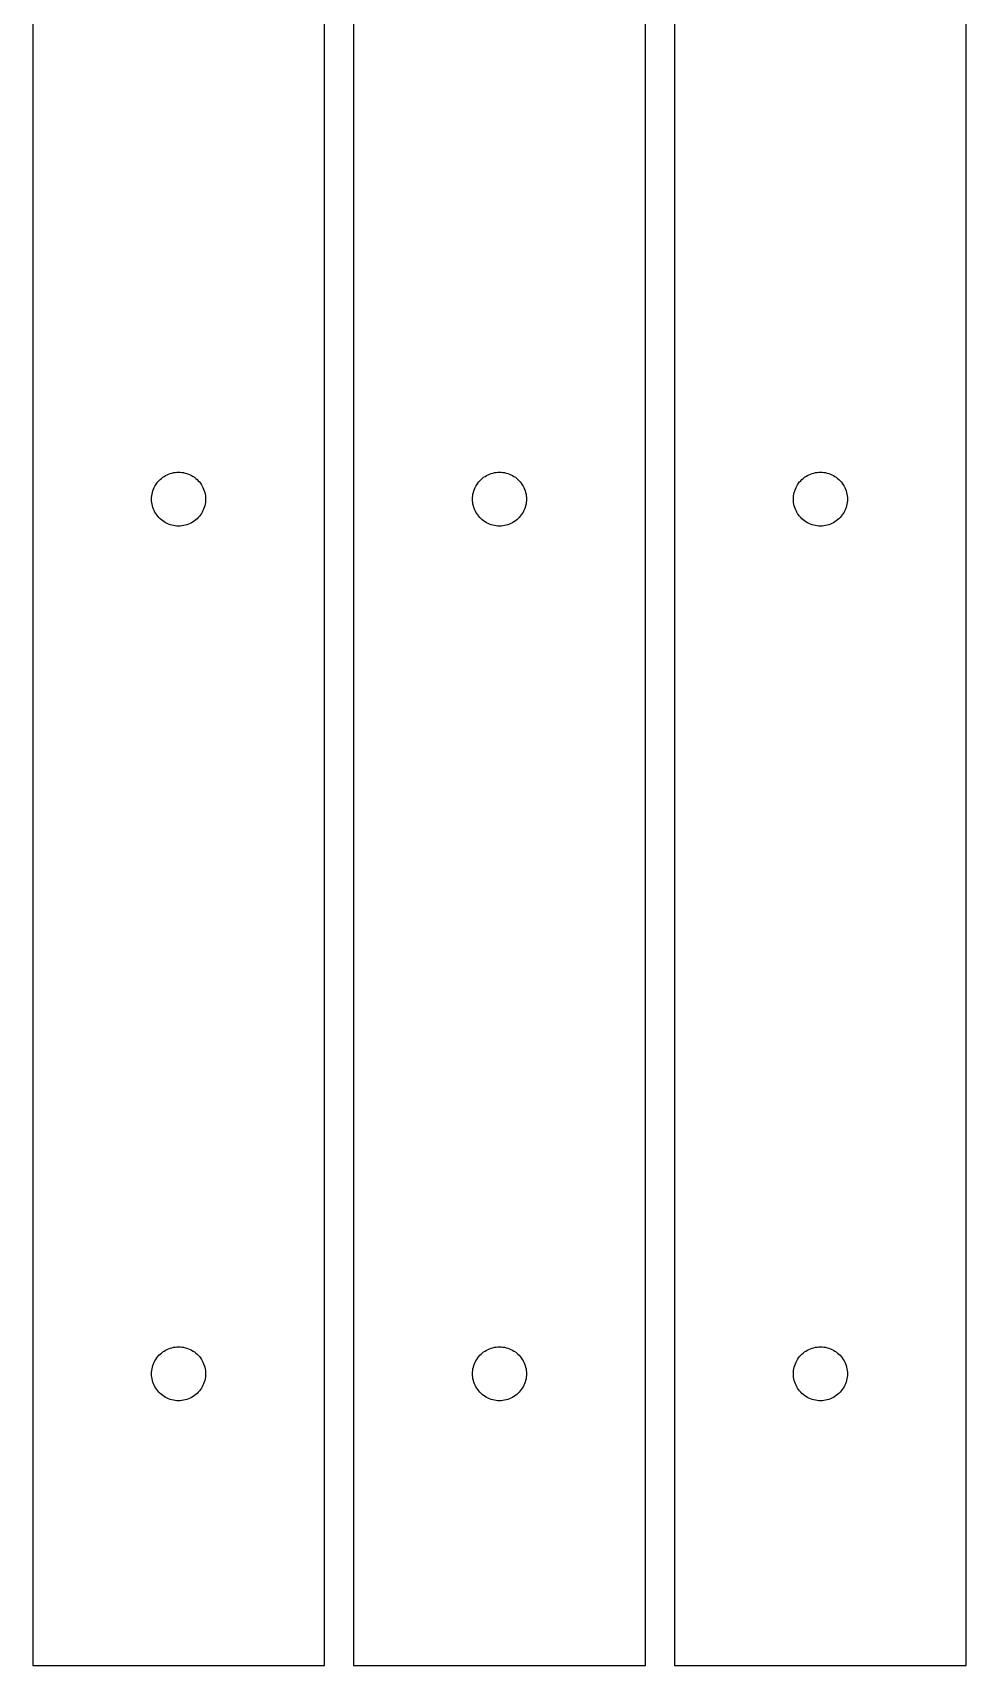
# Model space of a CAD drawing. Header units: metres. Extents: x 0 to 702, y 0 to 290.
# Drawn here: x 670 to 702, y 0 to 56 of the extents above; entities that cross this region are included whole.
import ezdxf

# ---------------------------------------------------------------- set-up
doc = ezdxf.new("R2010")
doc.units = ezdxf.units.M

msp = doc.modelspace()

# ---------------------------------------------------------------- linework, layer by layer
for p, q in [((670, 210), (670, 0)), ((680, 0), (680, 210)), ((681, 210), (681, 0)), ((691, 0), (691, 210)), ((692, 210), (692, 0)), ((702, 0), (702, 210)), ((674.714, 40.8797), (674.77, 40.8959)), ((674.77, 40.8959), (674.827, 40.9086)), ((674.827, 40.9086), (674.884, 40.9177)), ((674.884, 40.9177), (674.942, 40.9232)), ((674.942, 40.9232), (675, 40.925)), ((675, 40.925), (675.058, 40.9232)), ((675.058, 40.9232), (675.116, 40.9177)), ((675.116, 40.9177), (675.173, 40.9086)), ((675.173, 40.9086), (675.23, 40.8959)), ((675.23, 40.8959), (675.286, 40.8797)), ((685.714, 40.8797), (685.77, 40.8959)), ((685.77, 40.8959), (685.827, 40.9086)), ((685.827, 40.9086), (685.884, 40.9177)), ((685.884, 40.9177), (685.942, 40.9232)), ((685.942, 40.9232), (686, 40.925)), ((686, 40.925), (686.058, 40.9232)), ((686.058, 40.9232), (686.116, 40.9177)), ((686.116, 40.9177), (686.173, 40.9086)), ((686.173, 40.9086), (686.23, 40.8959)), ((686.23, 40.8959), (686.286, 40.8797)), ((696.714, 40.8797), (696.77, 40.8959)), ((696.77, 40.8959), (696.827, 40.9086)), ((696.827, 40.9086), (696.884, 40.9177)), ((696.884, 40.9177), (696.942, 40.9232)), ((696.942, 40.9232), (697, 40.925)), ((697, 40.925), (697.058, 40.9232)), ((697.058, 40.9232), (697.116, 40.9177)), ((697.116, 40.9177), (697.173, 40.9086)), ((697.173, 40.9086), (697.23, 40.8959)), ((697.23, 40.8959), (697.286, 40.8797)), ((674.12, 40.2858), (674.14, 40.3405)), ((674.14, 40.3405), (674.163, 40.3938)), ((674.163, 40.3938), (674.189, 40.4456)), ((674.189, 40.4456), (674.219, 40.4956)), ((674.219, 40.4956), (674.252, 40.5437)), ((674.252, 40.5437), (674.287, 40.5896)), ((674.287, 40.5896), (674.326, 40.6332)), ((674.326, 40.6332), (674.367, 40.6743)), ((674.367, 40.6743), (674.41, 40.7127)), ((674.41, 40.7127), (674.456, 40.7483)), ((674.456, 40.7483), (674.504, 40.781)), ((674.504, 40.781), (674.554, 40.8106)), ((674.554, 40.8106), (674.606, 40.837)), ((674.606, 40.837), (674.659, 40.86)), ((674.659, 40.86), (674.714, 40.8797)), ((675.286, 40.8797), (675.341, 40.86)), ((675.341, 40.86), (675.394, 40.837)), ((675.394, 40.837), (675.446, 40.8106)), ((675.446, 40.8106), (675.496, 40.781)), ((675.496, 40.781), (675.544, 40.7483)), ((675.544, 40.7483), (675.59, 40.7127)), ((675.59, 40.7127), (675.633, 40.6743)), ((675.633, 40.6743), (675.674, 40.6332)), ((675.674, 40.6332), (675.713, 40.5896)), ((675.713, 40.5896), (675.748, 40.5437)), ((675.748, 40.5437), (675.781, 40.4956)), ((675.781, 40.4956), (675.811, 40.4456)), ((675.811, 40.4456), (675.837, 40.3938)), ((675.837, 40.3938), (675.86, 40.3405)), ((675.86, 40.3405), (675.88, 40.2858)), ((685.12, 40.2858), (685.14, 40.3405)), ((685.14, 40.3405), (685.163, 40.3938)), ((685.163, 40.3938), (685.189, 40.4456)), ((685.189, 40.4456), (685.219, 40.4956)), ((685.219, 40.4956), (685.252, 40.5437)), ((685.252, 40.5437), (685.287, 40.5896)), ((685.287, 40.5896), (685.326, 40.6332)), ((685.326, 40.6332), (685.367, 40.6743)), ((685.367, 40.6743), (685.41, 40.7127)), ((685.41, 40.7127), (685.456, 40.7483)), ((685.456, 40.7483), (685.504, 40.781)), ((685.504, 40.781), (685.554, 40.8106)), ((685.554, 40.8106), (685.606, 40.837)), ((685.606, 40.837), (685.659, 40.86)), ((685.659, 40.86), (685.714, 40.8797)), ((686.286, 40.8797), (686.341, 40.86)), ((686.341, 40.86), (686.394, 40.837)), ((686.394, 40.837), (686.446, 40.8106)), ((686.446, 40.8106), (686.496, 40.781)), ((686.496, 40.781), (686.544, 40.7483)), ((686.544, 40.7483), (686.59, 40.7127)), ((686.59, 40.7127), (686.633, 40.6743)), ((686.633, 40.6743), (686.674, 40.6332)), ((686.674, 40.6332), (686.713, 40.5896)), ((686.713, 40.5896), (686.748, 40.5437)), ((686.748, 40.5437), (686.781, 40.4956)), ((686.781, 40.4956), (686.811, 40.4456)), ((686.811, 40.4456), (686.837, 40.3938)), ((686.837, 40.3938), (686.86, 40.3405)), ((686.86, 40.3405), (686.88, 40.2858)), ((696.12, 40.2858), (696.14, 40.3405)), ((696.14, 40.3405), (696.163, 40.3938)), ((696.163, 40.3938), (696.189, 40.4456)), ((696.189, 40.4456), (696.219, 40.4956)), ((696.219, 40.4956), (696.252, 40.5437)), ((696.252, 40.5437), (696.287, 40.5896)), ((696.287, 40.5896), (696.326, 40.6332)), ((696.326, 40.6332), (696.367, 40.6743)), ((696.367, 40.6743), (696.41, 40.7127)), ((696.41, 40.7127), (696.456, 40.7483)), ((696.456, 40.7483), (696.504, 40.781)), ((696.504, 40.781), (696.554, 40.8106)), ((696.554, 40.8106), (696.606, 40.837)), ((696.606, 40.837), (696.659, 40.86)), ((696.659, 40.86), (696.714, 40.8797)), ((697.286, 40.8797), (697.341, 40.86)), ((697.341, 40.86), (697.394, 40.837)), ((697.394, 40.837), (697.446, 40.8106)), ((697.446, 40.8106), (697.496, 40.781)), ((697.496, 40.781), (697.544, 40.7483)), ((697.544, 40.7483), (697.59, 40.7127)), ((697.59, 40.7127), (697.633, 40.6743)), ((697.633, 40.6743), (697.674, 40.6332)), ((697.674, 40.6332), (697.713, 40.5896)), ((697.713, 40.5896), (697.748, 40.5437)), ((697.748, 40.5437), (697.781, 40.4956)), ((697.781, 40.4956), (697.811, 40.4456)), ((697.811, 40.4456), (697.837, 40.3938)), ((697.837, 40.3938), (697.86, 40.3405)), ((697.86, 40.3405), (697.88, 40.2858)), ((674.075, 40), (674.077, 40.0581)), ((674.077, 39.9419), (674.075, 40)), ((674.077, 40.0581), (674.082, 40.1159)), ((674.082, 39.8841), (674.077, 39.9419)), ((674.082, 40.1159), (674.091, 40.1733)), ((674.091, 39.8267), (674.082, 39.8841)), ((674.091, 40.1733), (674.104, 40.23)), ((674.104, 39.77), (674.091, 39.8267)), ((674.104, 40.23), (674.12, 40.2858)), ((674.12, 39.7142), (674.104, 39.77)), ((675.88, 40.2858), (675.896, 40.23)), ((675.896, 39.77), (675.88, 39.7142)), ((675.896, 40.23), (675.909, 40.1733)), ((675.909, 39.8267), (675.896, 39.77)), ((675.909, 40.1733), (675.918, 40.1159)), ((675.918, 39.8841), (675.909, 39.8267)), ((675.918, 40.1159), (675.923, 40.0581)), ((675.923, 39.9419), (675.918, 39.8841)), ((675.923, 40.0581), (675.925, 40)), ((675.925, 40), (675.923, 39.9419)), ((685.075, 40), (685.077, 40.0581)), ((685.077, 39.9419), (685.075, 40)), ((685.077, 40.0581), (685.082, 40.1159)), ((685.082, 39.8841), (685.077, 39.9419)), ((685.082, 40.1159), (685.091, 40.1733)), ((685.091, 39.8267), (685.082, 39.8841)), ((685.091, 40.1733), (685.104, 40.23)), ((685.104, 39.77), (685.091, 39.8267)), ((685.104, 40.23), (685.12, 40.2858)), ((685.12, 39.7142), (685.104, 39.77)), ((686.88, 40.2858), (686.896, 40.23)), ((686.896, 39.77), (686.88, 39.7142)), ((686.896, 40.23), (686.909, 40.1733)), ((686.909, 39.8267), (686.896, 39.77)), ((686.909, 40.1733), (686.918, 40.1159)), ((686.918, 39.8841), (686.909, 39.8267)), ((686.918, 40.1159), (686.923, 40.0581)), ((686.923, 39.9419), (686.918, 39.8841)), ((686.923, 40.0581), (686.925, 40)), ((686.925, 40), (686.923, 39.9419)), ((696.075, 40), (696.077, 40.0581)), ((696.077, 39.9419), (696.075, 40)), ((696.077, 40.0581), (696.082, 40.1159)), ((696.082, 39.8841), (696.077, 39.9419)), ((696.082, 40.1159), (696.091, 40.1733)), ((696.091, 39.8267), (696.082, 39.8841)), ((696.091, 40.1733), (696.104, 40.23)), ((696.104, 39.77), (696.091, 39.8267)), ((696.104, 40.23), (696.12, 40.2858)), ((696.12, 39.7142), (696.104, 39.77)), ((697.88, 40.2858), (697.896, 40.23)), ((697.896, 39.77), (697.88, 39.7142)), ((697.896, 40.23), (697.909, 40.1733)), ((697.909, 39.8267), (697.896, 39.77)), ((697.909, 40.1733), (697.918, 40.1159)), ((697.918, 39.8841), (697.909, 39.8267)), ((697.918, 40.1159), (697.923, 40.0581)), ((697.923, 39.9419), (697.918, 39.8841)), ((697.923, 40.0581), (697.925, 40)), ((697.925, 40), (697.923, 39.9419)), ((674.14, 39.6595), (674.12, 39.7142)), ((674.163, 39.6061), (674.14, 39.6595)), ((674.189, 39.5544), (674.163, 39.6061)), ((674.219, 39.5043), (674.189, 39.5544)), ((674.252, 39.4563), (674.219, 39.5043)), ((674.287, 39.4104), (674.252, 39.4563)), ((674.326, 39.3668), (674.287, 39.4104)), ((674.367, 39.3257), (674.326, 39.3668)), ((674.41, 39.2873), (674.367, 39.3257)), ((674.456, 39.2516), (674.41, 39.2873)), ((674.504, 39.219), (674.456, 39.2516)), ((674.554, 39.1894), (674.504, 39.219)), ((675.496, 39.219), (675.446, 39.1894)), ((675.544, 39.2516), (675.496, 39.219)), ((675.59, 39.2873), (675.544, 39.2516)), ((675.633, 39.3257), (675.59, 39.2873)), ((675.674, 39.3668), (675.633, 39.3257)), ((675.713, 39.4104), (675.674, 39.3668)), ((675.748, 39.4563), (675.713, 39.4104)), ((675.781, 39.5043), (675.748, 39.4563)), ((675.811, 39.5544), (675.781, 39.5043)), ((675.837, 39.6061), (675.811, 39.5544)), ((675.86, 39.6595), (675.837, 39.6061)), ((675.88, 39.7142), (675.86, 39.6595)), ((685.14, 39.6595), (685.12, 39.7142)), ((685.163, 39.6061), (685.14, 39.6595)), ((685.189, 39.5544), (685.163, 39.6061)), ((685.219, 39.5043), (685.189, 39.5544)), ((685.252, 39.4563), (685.219, 39.5043)), ((685.287, 39.4104), (685.252, 39.4563)), ((685.326, 39.3668), (685.287, 39.4104)), ((685.367, 39.3257), (685.326, 39.3668)), ((685.41, 39.2873), (685.367, 39.3257)), ((685.456, 39.2516), (685.41, 39.2873)), ((685.504, 39.219), (685.456, 39.2516)), ((685.554, 39.1894), (685.504, 39.219)), ((686.496, 39.219), (686.446, 39.1894)), ((686.544, 39.2516), (686.496, 39.219)), ((686.59, 39.2873), (686.544, 39.2516)), ((686.633, 39.3257), (686.59, 39.2873)), ((686.674, 39.3668), (686.633, 39.3257)), ((686.713, 39.4104), (686.674, 39.3668)), ((686.748, 39.4563), (686.713, 39.4104)), ((686.781, 39.5043), (686.748, 39.4563)), ((686.811, 39.5544), (686.781, 39.5043)), ((686.837, 39.6061), (686.811, 39.5544)), ((686.86, 39.6595), (686.837, 39.6061)), ((686.88, 39.7142), (686.86, 39.6595)), ((696.14, 39.6595), (696.12, 39.7142)), ((696.163, 39.6061), (696.14, 39.6595)), ((696.189, 39.5544), (696.163, 39.6061)), ((696.219, 39.5043), (696.189, 39.5544)), ((696.252, 39.4563), (696.219, 39.5043)), ((696.287, 39.4104), (696.252, 39.4563)), ((696.326, 39.3668), (696.287, 39.4104)), ((696.367, 39.3257), (696.326, 39.3668)), ((696.41, 39.2873), (696.367, 39.3257)), ((696.456, 39.2516), (696.41, 39.2873)), ((696.504, 39.219), (696.456, 39.2516)), ((696.554, 39.1894), (696.504, 39.219)), ((697.496, 39.219), (697.446, 39.1894)), ((697.544, 39.2516), (697.496, 39.219)), ((697.59, 39.2873), (697.544, 39.2516)), ((697.633, 39.3257), (697.59, 39.2873)), ((697.674, 39.3668), (697.633, 39.3257)), ((697.713, 39.4104), (697.674, 39.3668)), ((697.748, 39.4563), (697.713, 39.4104)), ((697.781, 39.5043), (697.748, 39.4563)), ((697.811, 39.5544), (697.781, 39.5043)), ((697.837, 39.6061), (697.811, 39.5544)), ((697.86, 39.6595), (697.837, 39.6061)), ((697.88, 39.7142), (697.86, 39.6595)), ((674.606, 39.163), (674.554, 39.1894)), ((674.659, 39.14), (674.606, 39.163)), ((674.714, 39.1203), (674.659, 39.14)), ((674.77, 39.104), (674.714, 39.1203)), ((674.827, 39.0914), (674.77, 39.104)), ((674.884, 39.0823), (674.827, 39.0914)), ((674.942, 39.0768), (674.884, 39.0823)), ((675, 39.075), (674.942, 39.0768)), ((675.058, 39.0768), (675, 39.075)), ((675.116, 39.0823), (675.058, 39.0768)), ((675.173, 39.0914), (675.116, 39.0823)), ((675.23, 39.104), (675.173, 39.0914)), ((675.286, 39.1203), (675.23, 39.104)), ((675.341, 39.14), (675.286, 39.1203)), ((675.394, 39.163), (675.341, 39.14)), ((675.446, 39.1894), (675.394, 39.163)), ((685.606, 39.163), (685.554, 39.1894)), ((685.659, 39.14), (685.606, 39.163)), ((685.714, 39.1203), (685.659, 39.14)), ((685.77, 39.104), (685.714, 39.1203)), ((685.827, 39.0914), (685.77, 39.104)), ((685.884, 39.0823), (685.827, 39.0914)), ((685.942, 39.0768), (685.884, 39.0823)), ((686, 39.075), (685.942, 39.0768)), ((686.058, 39.0768), (686, 39.075)), ((686.116, 39.0823), (686.058, 39.0768)), ((686.173, 39.0914), (686.116, 39.0823)), ((686.23, 39.104), (686.173, 39.0914)), ((686.286, 39.1203), (686.23, 39.104)), ((686.341, 39.14), (686.286, 39.1203)), ((686.394, 39.163), (686.341, 39.14)), ((686.446, 39.1894), (686.394, 39.163)), ((696.606, 39.163), (696.554, 39.1894)), ((696.659, 39.14), (696.606, 39.163)), ((696.714, 39.1203), (696.659, 39.14)), ((696.77, 39.104), (696.714, 39.1203)), ((696.827, 39.0914), (696.77, 39.104)), ((696.884, 39.0823), (696.827, 39.0914)), ((696.942, 39.0768), (696.884, 39.0823)), ((697, 39.075), (696.942, 39.0768)), ((697.058, 39.0768), (697, 39.075)), ((697.116, 39.0823), (697.058, 39.0768)), ((697.173, 39.0914), (697.116, 39.0823)), ((697.23, 39.104), (697.173, 39.0914)), ((697.286, 39.1203), (697.23, 39.104)), ((697.341, 39.14), (697.286, 39.1203)), ((697.394, 39.163), (697.341, 39.14)), ((697.446, 39.1894), (697.394, 39.163)), ((674.326, 10.6332), (674.367, 10.6743)), ((674.367, 10.6743), (674.41, 10.7127)), ((674.41, 10.7127), (674.456, 10.7483)), ((674.456, 10.7483), (674.504, 10.781)), ((674.504, 10.781), (674.554, 10.8106)), ((674.554, 10.8106), (674.606, 10.837)), ((674.606, 10.837), (674.659, 10.86)), ((674.659, 10.86), (674.714, 10.8797)), ((674.714, 10.8797), (674.77, 10.8959)), ((674.77, 10.8959), (674.827, 10.9086)), ((674.827, 10.9086), (674.884, 10.9177)), ((674.884, 10.9177), (674.942, 10.9232)), ((674.942, 10.9232), (675, 10.925)), ((675, 10.925), (675.058, 10.9232)), ((675.058, 10.9232), (675.116, 10.9177)), ((675.116, 10.9177), (675.173, 10.9086)), ((675.173, 10.9086), (675.23, 10.8959)), ((675.23, 10.8959), (675.286, 10.8797)), ((675.286, 10.8797), (675.341, 10.86)), ((675.341, 10.86), (675.394, 10.837)), ((675.394, 10.837), (675.446, 10.8106)), ((675.446, 10.8106), (675.496, 10.781)), ((675.496, 10.781), (675.544, 10.7483)), ((675.544, 10.7483), (675.59, 10.7127)), ((675.59, 10.7127), (675.633, 10.6743)), ((675.633, 10.6743), (675.674, 10.6332)), ((685.326, 10.6332), (685.367, 10.6743)), ((685.367, 10.6743), (685.41, 10.7127)), ((685.41, 10.7127), (685.456, 10.7483)), ((685.456, 10.7483), (685.504, 10.781)), ((685.504, 10.781), (685.554, 10.8106)), ((685.554, 10.8106), (685.606, 10.837)), ((685.606, 10.837), (685.659, 10.86)), ((685.659, 10.86), (685.714, 10.8797)), ((685.714, 10.8797), (685.77, 10.8959)), ((685.77, 10.8959), (685.827, 10.9086)), ((685.827, 10.9086), (685.884, 10.9177)), ((685.884, 10.9177), (685.942, 10.9232)), ((685.942, 10.9232), (686, 10.925)), ((686, 10.925), (686.058, 10.9232)), ((686.058, 10.9232), (686.116, 10.9177)), ((686.116, 10.9177), (686.173, 10.9086)), ((686.173, 10.9086), (686.23, 10.8959)), ((686.23, 10.8959), (686.286, 10.8797)), ((686.286, 10.8797), (686.341, 10.86)), ((686.341, 10.86), (686.394, 10.837)), ((686.394, 10.837), (686.446, 10.8106)), ((686.446, 10.8106), (686.496, 10.781)), ((686.496, 10.781), (686.544, 10.7483)), ((686.544, 10.7483), (686.59, 10.7127)), ((686.59, 10.7127), (686.633, 10.6743)), ((686.633, 10.6743), (686.674, 10.6332)), ((696.326, 10.6332), (696.367, 10.6743)), ((696.367, 10.6743), (696.41, 10.7127)), ((696.41, 10.7127), (696.456, 10.7483)), ((696.456, 10.7483), (696.504, 10.781)), ((696.504, 10.781), (696.554, 10.8106)), ((696.554, 10.8106), (696.606, 10.837)), ((696.606, 10.837), (696.659, 10.86)), ((696.659, 10.86), (696.714, 10.8797)), ((696.714, 10.8797), (696.77, 10.8959)), ((696.77, 10.8959), (696.827, 10.9086)), ((696.827, 10.9086), (696.884, 10.9177)), ((696.884, 10.9177), (696.942, 10.9232)), ((696.942, 10.9232), (697, 10.925)), ((697, 10.925), (697.058, 10.9232)), ((697.058, 10.9232), (697.116, 10.9177)), ((697.116, 10.9177), (697.173, 10.9086)), ((697.173, 10.9086), (697.23, 10.8959)), ((697.23, 10.8959), (697.286, 10.8797)), ((697.286, 10.8797), (697.341, 10.86)), ((697.341, 10.86), (697.394, 10.837)), ((697.394, 10.837), (697.446, 10.8106)), ((697.446, 10.8106), (697.496, 10.781)), ((697.496, 10.781), (697.544, 10.7483)), ((697.544, 10.7483), (697.59, 10.7127)), ((697.59, 10.7127), (697.633, 10.6743)), ((697.633, 10.6743), (697.674, 10.6332)), ((674.077, 10.0581), (674.082, 10.1159)), ((674.082, 10.1159), (674.091, 10.1733)), ((674.091, 10.1733), (674.104, 10.23)), ((674.104, 10.23), (674.12, 10.2858)), ((674.12, 10.2858), (674.14, 10.3405)), ((674.14, 10.3405), (674.163, 10.3938)), ((674.163, 10.3938), (674.189, 10.4456)), ((674.189, 10.4456), (674.219, 10.4956)), ((674.219, 10.4956), (674.252, 10.5437)), ((674.252, 10.5437), (674.287, 10.5896)), ((674.287, 10.5896), (674.326, 10.6332)), ((675.674, 10.6332), (675.713, 10.5896)), ((675.713, 10.5896), (675.748, 10.5437)), ((675.748, 10.5437), (675.781, 10.4956)), ((675.781, 10.4956), (675.811, 10.4456)), ((675.811, 10.4456), (675.837, 10.3938)), ((675.837, 10.3938), (675.86, 10.3405)), ((675.86, 10.3405), (675.88, 10.2858)), ((675.88, 10.2858), (675.896, 10.23)), ((675.896, 10.23), (675.909, 10.1733)), ((675.909, 10.1733), (675.918, 10.1159)), ((675.918, 10.1159), (675.923, 10.0581)), ((685.077, 10.0581), (685.082, 10.1159)), ((685.082, 10.1159), (685.091, 10.1733)), ((685.091, 10.1733), (685.104, 10.23)), ((685.104, 10.23), (685.12, 10.2858)), ((685.12, 10.2858), (685.14, 10.3405)), ((685.14, 10.3405), (685.163, 10.3938)), ((685.163, 10.3938), (685.189, 10.4456)), ((685.189, 10.4456), (685.219, 10.4956)), ((685.219, 10.4956), (685.252, 10.5437)), ((685.252, 10.5437), (685.287, 10.5896)), ((685.287, 10.5896), (685.326, 10.6332)), ((686.674, 10.6332), (686.713, 10.5896)), ((686.713, 10.5896), (686.748, 10.5437)), ((686.748, 10.5437), (686.781, 10.4956)), ((686.781, 10.4956), (686.811, 10.4456)), ((686.811, 10.4456), (686.837, 10.3938)), ((686.837, 10.3938), (686.86, 10.3405)), ((686.86, 10.3405), (686.88, 10.2858)), ((686.88, 10.2858), (686.896, 10.23)), ((686.896, 10.23), (686.909, 10.1733)), ((686.909, 10.1733), (686.918, 10.1159)), ((686.918, 10.1159), (686.923, 10.0581)), ((696.077, 10.0581), (696.082, 10.1159)), ((696.082, 10.1159), (696.091, 10.1733)), ((696.091, 10.1733), (696.104, 10.23)), ((696.104, 10.23), (696.12, 10.2858)), ((696.12, 10.2858), (696.14, 10.3405)), ((696.14, 10.3405), (696.163, 10.3938)), ((696.163, 10.3938), (696.189, 10.4456)), ((696.189, 10.4456), (696.219, 10.4956)), ((696.219, 10.4956), (696.252, 10.5437)), ((696.252, 10.5437), (696.287, 10.5896)), ((696.287, 10.5896), (696.326, 10.6332)), ((697.674, 10.6332), (697.713, 10.5896)), ((697.713, 10.5896), (697.748, 10.5437)), ((697.748, 10.5437), (697.781, 10.4956)), ((697.781, 10.4956), (697.811, 10.4456)), ((697.811, 10.4456), (697.837, 10.3938)), ((697.837, 10.3938), (697.86, 10.3405)), ((697.86, 10.3405), (697.88, 10.2858)), ((697.88, 10.2858), (697.896, 10.23)), ((697.896, 10.23), (697.909, 10.1733)), ((697.909, 10.1733), (697.918, 10.1159)), ((697.918, 10.1159), (697.923, 10.0581)), ((674.075, 10), (674.077, 10.0581)), ((674.077, 9.94191), (674.075, 10)), ((674.082, 9.88406), (674.077, 9.94191)), ((674.091, 9.82666), (674.082, 9.88406)), ((674.104, 9.76996), (674.091, 9.82666)), ((674.12, 9.71416), (674.104, 9.76996)), ((674.14, 9.65947), (674.12, 9.71416)), ((674.163, 9.60614), (674.14, 9.65947)), ((674.189, 9.55437), (674.163, 9.60614)), ((674.219, 9.50435), (674.189, 9.55437)), ((675.811, 9.55437), (675.781, 9.50435)), ((675.837, 9.60614), (675.811, 9.55437)), ((675.86, 9.65947), (675.837, 9.60614)), ((675.88, 9.71416), (675.86, 9.65947)), ((675.896, 9.76996), (675.88, 9.71416)), ((675.909, 9.82666), (675.896, 9.76996)), ((675.918, 9.88406), (675.909, 9.82666)), ((675.923, 9.94191), (675.918, 9.88406)), ((675.923, 10.0581), (675.925, 10)), ((675.925, 10), (675.923, 9.94191)), ((685.075, 10), (685.077, 10.0581)), ((685.077, 9.94191), (685.075, 10)), ((685.082, 9.88406), (685.077, 9.94191)), ((685.091, 9.82666), (685.082, 9.88406)), ((685.104, 9.76996), (685.091, 9.82666)), ((685.12, 9.71416), (685.104, 9.76996)), ((685.14, 9.65947), (685.12, 9.71416)), ((685.163, 9.60614), (685.14, 9.65947)), ((685.189, 9.55437), (685.163, 9.60614)), ((685.219, 9.50435), (685.189, 9.55437)), ((686.811, 9.55437), (686.781, 9.50435)), ((686.837, 9.60614), (686.811, 9.55437)), ((686.86, 9.65947), (686.837, 9.60614)), ((686.88, 9.71416), (686.86, 9.65947)), ((686.896, 9.76996), (686.88, 9.71416)), ((686.909, 9.82666), (686.896, 9.76996)), ((686.918, 9.88406), (686.909, 9.82666)), ((686.923, 9.94191), (686.918, 9.88406)), ((686.923, 10.0581), (686.925, 10)), ((686.925, 10), (686.923, 9.94191)), ((696.075, 10), (696.077, 10.0581)), ((696.077, 9.94191), (696.075, 10)), ((696.082, 9.88406), (696.077, 9.94191)), ((696.091, 9.82666), (696.082, 9.88406)), ((696.104, 9.76996), (696.091, 9.82666)), ((696.12, 9.71416), (696.104, 9.76996)), ((696.14, 9.65947), (696.12, 9.71416)), ((696.163, 9.60614), (696.14, 9.65947)), ((696.189, 9.55437), (696.163, 9.60614)), ((696.219, 9.50435), (696.189, 9.55437)), ((697.811, 9.55437), (697.781, 9.50435)), ((697.837, 9.60614), (697.811, 9.55437)), ((697.86, 9.65947), (697.837, 9.60614)), ((697.88, 9.71416), (697.86, 9.65947)), ((697.896, 9.76996), (697.88, 9.71416)), ((697.909, 9.82666), (697.896, 9.76996)), ((697.918, 9.88406), (697.909, 9.82666)), ((697.923, 9.94191), (697.918, 9.88406)), ((697.923, 10.0581), (697.925, 10)), ((697.925, 10), (697.923, 9.94191)), ((674.252, 9.45628), (674.219, 9.50435)), ((674.287, 9.41037), (674.252, 9.45628)), ((674.326, 9.36679), (674.287, 9.41037)), ((674.367, 9.3257), (674.326, 9.36679)), ((674.41, 9.28726), (674.367, 9.3257)), ((674.456, 9.25165), (674.41, 9.28726)), ((674.504, 9.21899), (674.456, 9.25165)), ((674.554, 9.18941), (674.504, 9.21899)), ((674.606, 9.16302), (674.554, 9.18941)), ((674.659, 9.13995), (674.606, 9.16302)), ((674.714, 9.12027), (674.659, 9.13995)), ((674.77, 9.10405), (674.714, 9.12027)), ((674.827, 9.09137), (674.77, 9.10405)), ((674.884, 9.08229), (674.827, 9.09137)), ((674.942, 9.07681), (674.884, 9.08229)), ((675, 9.075), (674.942, 9.07681)), ((675.058, 9.07681), (675, 9.075)), ((675.116, 9.08229), (675.058, 9.07681)), ((675.173, 9.09137), (675.116, 9.08229)), ((675.23, 9.10405), (675.173, 9.09137)), ((675.286, 9.12027), (675.23, 9.10405)), ((675.341, 9.13995), (675.286, 9.12027)), ((675.394, 9.16302), (675.341, 9.13995)), ((675.446, 9.18941), (675.394, 9.16302)), ((675.496, 9.21899), (675.446, 9.18941)), ((675.544, 9.25165), (675.496, 9.21899)), ((675.59, 9.28726), (675.544, 9.25165)), ((675.633, 9.3257), (675.59, 9.28726)), ((675.674, 9.36679), (675.633, 9.3257)), ((675.713, 9.41037), (675.674, 9.36679)), ((675.748, 9.45628), (675.713, 9.41037)), ((675.781, 9.50435), (675.748, 9.45628)), ((685.252, 9.45628), (685.219, 9.50435)), ((685.287, 9.41037), (685.252, 9.45628)), ((685.326, 9.36679), (685.287, 9.41037)), ((685.367, 9.3257), (685.326, 9.36679)), ((685.41, 9.28726), (685.367, 9.3257)), ((685.456, 9.25165), (685.41, 9.28726)), ((685.504, 9.21899), (685.456, 9.25165)), ((685.554, 9.18941), (685.504, 9.21899)), ((685.606, 9.16302), (685.554, 9.18941)), ((685.659, 9.13995), (685.606, 9.16302)), ((685.714, 9.12027), (685.659, 9.13995)), ((685.77, 9.10405), (685.714, 9.12027)), ((685.827, 9.09137), (685.77, 9.10405)), ((685.884, 9.08229), (685.827, 9.09137)), ((685.942, 9.07681), (685.884, 9.08229)), ((686, 9.075), (685.942, 9.07681)), ((686.058, 9.07681), (686, 9.075)), ((686.116, 9.08229), (686.058, 9.07681)), ((686.173, 9.09137), (686.116, 9.08229)), ((686.23, 9.10405), (686.173, 9.09137)), ((686.286, 9.12027), (686.23, 9.10405)), ((686.341, 9.13995), (686.286, 9.12027)), ((686.394, 9.16302), (686.341, 9.13995)), ((686.446, 9.18941), (686.394, 9.16302)), ((686.496, 9.21899), (686.446, 9.18941)), ((686.544, 9.25165), (686.496, 9.21899)), ((686.59, 9.28726), (686.544, 9.25165)), ((686.633, 9.3257), (686.59, 9.28726)), ((686.674, 9.36679), (686.633, 9.3257)), ((686.713, 9.41037), (686.674, 9.36679)), ((686.748, 9.45628), (686.713, 9.41037)), ((686.781, 9.50435), (686.748, 9.45628)), ((696.252, 9.45628), (696.219, 9.50435)), ((696.287, 9.41037), (696.252, 9.45628)), ((696.326, 9.36679), (696.287, 9.41037)), ((696.367, 9.3257), (696.326, 9.36679)), ((696.41, 9.28726), (696.367, 9.3257)), ((696.456, 9.25165), (696.41, 9.28726)), ((696.504, 9.21899), (696.456, 9.25165)), ((696.554, 9.18941), (696.504, 9.21899)), ((696.606, 9.16302), (696.554, 9.18941)), ((696.659, 9.13995), (696.606, 9.16302)), ((696.714, 9.12027), (696.659, 9.13995)), ((696.77, 9.10405), (696.714, 9.12027)), ((696.827, 9.09137), (696.77, 9.10405)), ((696.884, 9.08229), (696.827, 9.09137)), ((696.942, 9.07681), (696.884, 9.08229)), ((697, 9.075), (696.942, 9.07681)), ((697.058, 9.07681), (697, 9.075)), ((697.116, 9.08229), (697.058, 9.07681)), ((697.173, 9.09137), (697.116, 9.08229)), ((697.23, 9.10405), (697.173, 9.09137)), ((697.286, 9.12027), (697.23, 9.10405)), ((697.341, 9.13995), (697.286, 9.12027)), ((697.394, 9.16302), (697.341, 9.13995)), ((697.446, 9.18941), (697.394, 9.16302)), ((697.496, 9.21899), (697.446, 9.18941)), ((697.544, 9.25165), (697.496, 9.21899)), ((697.59, 9.28726), (697.544, 9.25165)), ((697.633, 9.3257), (697.59, 9.28726)), ((697.674, 9.36679), (697.633, 9.3257)), ((697.713, 9.41037), (697.674, 9.36679)), ((697.748, 9.45628), (697.713, 9.41037)), ((697.781, 9.50435), (697.748, 9.45628)), ((670, 0), (680, 0)), ((681, 0), (691, 0)), ((692, 0), (702, 0))]:
    msp.add_line(p, q)

doc.saveas('drawing.dxf')
